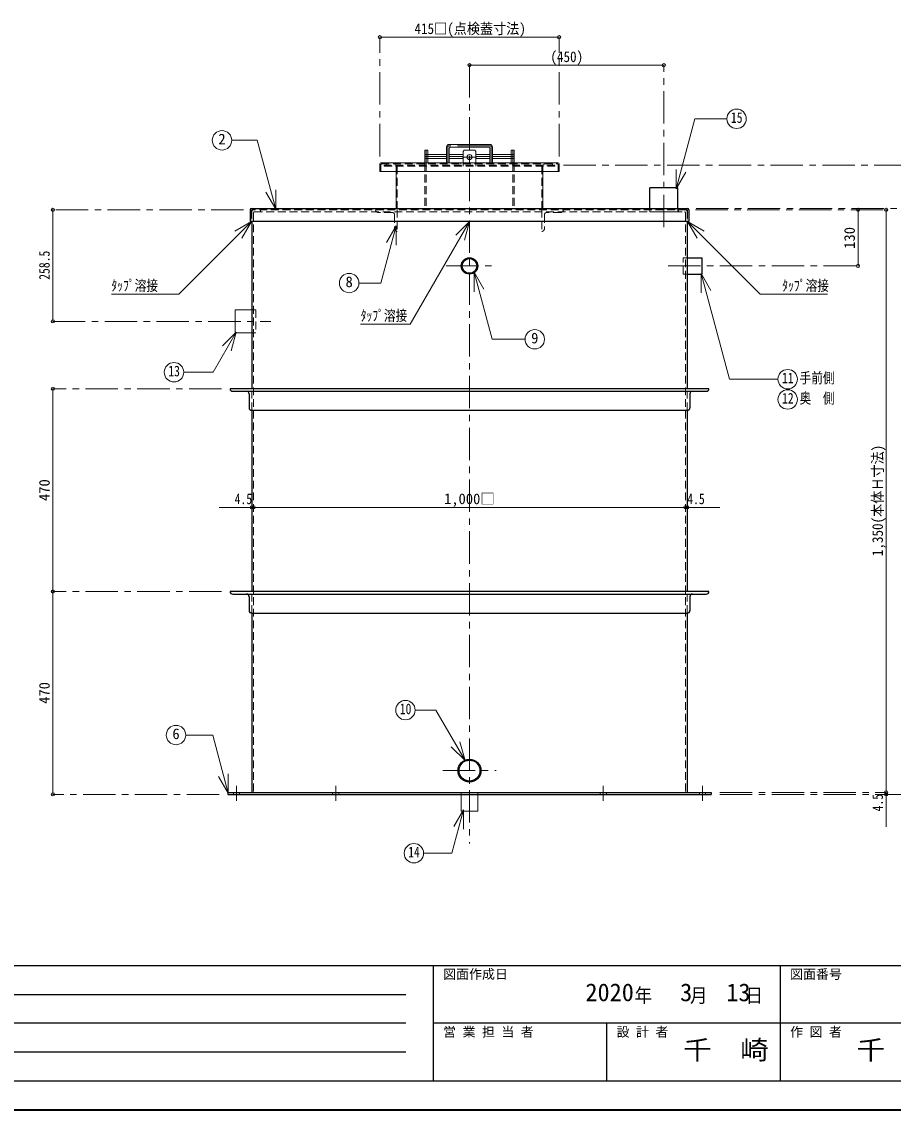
# Model space of a CAD drawing. Units: millimetres at full size, sheet at 1:15; details may follow other scales. Extents: x -3184 to 2891, y -2037 to 2178.
# Drawn here: x -1184 to 835, y -2037 to 485 of the extents above; entities that cross this region are included whole.
import ezdxf
from ezdxf.enums import TextEntityAlignment as Align

# ---------------------------------------------------------------- set-up
doc = ezdxf.new("R2010")
doc.units = ezdxf.units.MM
doc.header["$LTSCALE"] = 15
doc.header["$PDMODE"] = 32
doc.header["$PDSIZE"] = 7.5
doc.linetypes.add('CHAIN1', pattern=[8, 5, -1, 1, -1])
doc.linetypes.add('DASHED1', pattern=[1.8, 1.2, -0.6])
doc.layers.add('0-0', color=7, linetype='Continuous', lineweight=18)
doc.styles.add('ＭＳ ゴシック', font='')
doc.styles.get('ＭＳ ゴシック').set_extended_font_data('MS Gothic')

msp = doc.modelspace()

# ---------------------------------------------------------------- linework, layer by layer
at = {"layer": '0-0', "color": 4, "lineweight": 9}
for p, q in [((-354.2, 449.37), (60.8, 449.37)), ((303.3, 384.37), (-146.7, 384.37)), ((-249.9, 187.87), (-249.9, 157.87)), ((-246.7, 187.87), (-249.9, 187.87)), ((-243.5, 177.37), (-199.7, 177.37)), ((-193.7, 177.37), (-161.7, 177.37)), ((-131.7, 177.37), (-99.7, 177.37)), ((-49.9, 177.37), (-93.7, 177.37)), ((-46.7, 187.87), (-43.5, 187.87)), ((-43.5, 187.87), (-43.5, 157.87)), ((-243.5, 168.37), (-199.7, 168.37)), ((-193.7, 168.37), (-161.7, 168.37)), ((-131.7, 168.37), (-99.7, 168.37)), ((-49.9, 168.37), (-93.7, 168.37)), ((-316.5, 52.57), (-316.5, 137.87)), ((23.1, 52.57), (23.1, 137.87)), ((-1111.7, 49.37), (-1111.7, -209.13)), ((753.3, -80.63), (753.3, 49.37)), ((818.3, -1300.63), (818.3, 49.37)), ((-1111.7, -835.13), (-1111.7, -365.13)), ((-646.7, -640.13), (-726.2, -640.13)), ((-1111.7, -1305.13), (-1111.7, -835.13)), ((818.3, -1300.63), (818.3, -1380.13))]:
    msp.add_line(p, q, dxfattribs=at)
at = {"layer": '0-0', "color": 4, "linetype": 'CHAIN1', "lineweight": 9}
for p, q in [((-354.2, 173.27), (-354.2, 449.37)), ((60.8, 173.27), (60.8, 449.37)), ((-146.7, 384.37), (-146.7, -1419.13)), ((303.3, 9.37), (303.3, 384.37)), ((-196.7, 194.87), (-196.7, 157.87)), ((-99.7, 197.87), (-193.7, 197.87)), ((-96.7, 194.87), (-96.7, 157.87)), ((-249.9, 172.87), (-199.7, 172.87)), ((-193.7, 172.87), (-161.7, 172.87)), ((-162.7, 171.57), (-130.7, 171.57)), ((-131.7, 172.87), (-99.7, 172.87)), ((-43.5, 172.87), (-93.7, 172.87)), ((70.8, 152.57), (948.3, 152.57)), ((378.1, 52.57), (883.3, 52.57)), ((-669.9, 49.37), (-1111.7, 49.37)), ((376.5, 49.37), (818.3, 49.37)), ((-200.7, -80.63), (-92.7, -80.63)), ((313.3, -80.63), (753.3, -80.63)), ((-1111.7, -209.13), (-606.7, -209.13)), ((-721.2, -365.13), (-1111.7, -365.13)), ((-721.2, -835.13), (-1111.7, -835.13)), ((-208.2, -1250.13), (-85.2, -1250.13)), ((-686.7, -1320.13), (-686.7, -1285.63)), ((-456.7, -1320.13), (-456.7, -1285.63)), ((163.3, -1320.13), (163.3, -1285.63)), ((393.3, -1320.13), (393.3, -1285.63)), ((-726.7, -1305.13), (-1111.7, -1305.13)), ((433.3, -1300.63), (818.3, -1300.63)), ((433.3, -1305.13), (948.3, -1305.13))]:
    msp.add_line(p, q, dxfattribs=at)
at = {"layer": '0-0'}
for p, q in [((331.65, 97.89), (375.16, 260.27)), ((449.45, 260.27), (375.16, 260.27)), ((-246.7, 187.87), (-246.7, 157.87)), ((-246.7, 187.87), (-243.5, 187.87)), ((-243.5, 157.87), (-243.5, 187.87)), ((-199.7, 194.87), (-199.7, 157.87)), ((-99.7, 200.87), (-193.7, 200.87)), ((-193.7, 193.37), (-193.7, 157.87)), ((-101.2, 194.87), (-192.2, 194.87)), ((-161.7, 184.57), (-158.7, 187.57)), ((-161.7, 184.57), (-161.7, 157.87)), ((-134.7, 187.57), (-158.7, 187.57)), ((-134.7, 187.57), (-131.7, 184.57)), ((-131.7, 184.57), (-131.7, 157.87)), ((-99.7, 193.37), (-99.7, 157.87)), ((-93.7, 194.87), (-93.7, 157.87)), ((-49.9, 157.87), (-49.9, 187.87)), ((-46.7, 187.87), (-49.9, 187.87)), ((-46.7, 187.87), (-46.7, 157.87)), ((-354.2, 155.57), (-354.2, 137.87)), ((-351.9, 157.87), (58.5, 157.87)), ((60.8, 155.57), (60.8, 137.87)), ((-354.2, 137.87), (60.8, 137.87)), ((331.65, 97.89), (331.65, 142.89)), ((331.65, 97.89), (354.15, 136.86)), ((-595.62, 50.96), (-618.12, 89.93)), ((-595.62, 50.96), (-595.62, 95.96)), ((-651.5, 22.57), (-690.47, 0.07)), ((-651.5, 22.57), (-674, -16.4)), ((-316.69, 12.31), (-352.23, -120.31)), ((-316.69, 12.31), (-339.19, -26.66)), ((-316.69, 12.31), (-316.69, -32.69)), ((-146.7, 22.57), (-284.07, -215.35)), ((-146.7, 22.57), (-178.52, -9.25)), ((-146.7, 22.57), (-158.35, -20.9)), ((358.1, 22.57), (380.6, -16.4)), ((358.1, 22.57), (397.07, 0.07)), ((-135.79, -95.34), (-113.29, -134.31)), ((-135.79, -95.34), (-135.79, -140.34)), ((389.81, -98.24), (412.31, -137.21)), ((389.81, -98.24), (389.81, -143.24)), ((389.81, -98.24), (455.42, -343.1)), ((-352.23, -120.31), (-402.97, -120.31)), ((-689.7, -235.63), (-689.7, -182.63)), ((-689.7, -182.63), (-651.2, -182.63)), ((-284.07, -215.35), (-398.85, -215.35)), ((-686.97, -234.32), (-740.5, -327.03)), ((-686.97, -234.32), (-718.79, -266.14)), ((-686.97, -234.32), (-698.62, -277.78)), ((-689.7, -235.63), (-651.2, -235.63)), ((-740.5, -327.03), (-808.76, -327.03)), ((567.89, -343.1), (455.42, -343.1)), ((-157.1, -1227.04), (-168.75, -1183.58)), ((-157.1, -1227.04), (-188.92, -1195.22)), ((-705.4, -1302.68), (-705.4, -1257.68)), ((-705.4, -1302.68), (-727.9, -1263.71)), ((-165.7, -1305.13), (-165.7, -1344.13)), ((-127.7, -1305.13), (-127.7, -1344.13)), ((-160.3, -1341.02), (-182.8, -1379.99)), ((-165.7, -1344.13), (-127.7, -1344.13)), ((-160.3, -1341.02), (-160.3, -1386.02))]:
    msp.add_line(p, q, dxfattribs=at)
at = {"layer": '0-0', "color": 4, "linetype": 'DASHED1', "lineweight": 9}
for p, q in [((-249.9, 177.37), (-243.5, 177.37)), ((-43.5, 177.37), (-49.9, 177.37)), ((-351.9, 154.42), (-351.9, 137.87)), ((-350.75, 155.57), (57.35, 155.57)), ((-344.2, 152.57), (-344.2, 150.27)), ((50.8, 152.57), (-344.2, 152.57)), ((-339.2, 155.57), (-339.2, 152.57)), ((-319.2, 155.57), (-319.2, 152.57)), ((-249.9, 168.37), (-243.5, 168.37)), ((-249.9, 157.87), (-249.9, 52.57)), ((-246.7, 157.87), (-246.7, 52.57)), ((-166.45, 157.87), (-166.45, 155.57)), ((-161.7, 150.27), (-161.7, 157.87)), ((-131.7, 150.27), (-131.7, 157.87)), ((-126.95, 157.87), (-126.95, 155.57)), ((-43.5, 168.37), (-49.9, 168.37)), ((-46.7, 157.87), (-46.7, 52.57)), ((-43.5, 157.87), (-43.5, 52.57)), ((25.8, 155.57), (25.8, 152.57)), ((45.8, 155.57), (45.8, 152.57)), ((50.8, 152.57), (50.8, 150.27)), ((58.5, 154.42), (58.5, 137.87)), ((-344.2, 150.27), (50.8, 150.27)), ((-316.5, 149.12), (-316.5, 137.87)), ((-314.2, 150.27), (-314.2, 49.37)), ((20.8, 150.27), (20.8, 49.37)), ((23.1, 149.12), (23.1, 137.87)), ((-651.2, -182.63), (-641.7, -182.63)), ((-641.7, -182.63), (-641.7, -235.63)), ((-651.2, -235.63), (-641.7, -235.63)), ((-693.7, -1305.13), (-693.7, -1300.63)), ((-679.7, -1305.13), (-679.7, -1300.63)), ((-165.7, -1305.13), (-165.7, -1300.63)), ((-127.7, -1305.13), (-127.7, -1300.63)), ((386.3, -1305.13), (386.3, -1300.63)), ((400.3, -1305.13), (400.3, -1300.63))]:
    msp.add_line(p, q, dxfattribs=at)
at = {"layer": '0-0', "color": 5, "lineweight": 25}
for p, q in [((335.8, 100.37), (270.8, 100.37)), ((270.8, 52.57), (270.8, 100.37)), ((335.8, 52.57), (335.8, 100.37)), ((-651.5, 52.57), (358.1, 52.57)), ((-654.7, 49.37), (-654.7, 22.57)), ((361.3, 49.37), (361.3, 22.57)), ((361.3, 22.57), (-654.7, 22.57)), ((-651.2, 22.57), (-651.2, -365.13)), ((357.8, 22.57), (357.8, -365.13)), ((357.8, -99.63), (391.3, -99.63)), ((407.8, -365.13), (-701.2, -365.13)), ((-695.2, -371.13), (401.8, -371.13)), ((-657.2, -377.13), (-657.2, -409.13)), ((363.8, -377.13), (363.8, -409.13)), ((-651.2, -415.13), (357.8, -415.13)), ((-651.2, -415.13), (-651.2, -835.13)), ((357.8, -415.13), (357.8, -835.13)), ((407.8, -835.13), (-701.2, -835.13)), ((-695.2, -841.13), (401.8, -841.13)), ((-657.2, -847.13), (-657.2, -879.13)), ((363.8, -847.13), (363.8, -879.13)), ((-651.2, -885.13), (357.8, -885.13)), ((-651.2, -885.13), (-651.2, -1300.63)), ((357.8, -885.13), (357.8, -1300.63)), ((-706.7, -1300.63), (413.3, -1300.63)), ((-706.7, -1300.63), (-706.7, -1305.13)), ((-706.7, -1305.13), (413.3, -1305.13)), ((413.3, -1300.63), (413.3, -1305.13))]:
    msp.add_line(p, q, dxfattribs=at)
at = {"layer": '0-0', "linetype": 'DASHED1'}
for p, q in [((335.8, 44.37), (335.8, 52.57)), ((-651.5, 47.77), (-651.5, 22.57)), ((-651.2, 44.87), (-651.2, 22.57)), ((356.5, 49.37), (-649.9, 49.37)), ((-646.7, 42.62), (-646.7, -1300.63)), ((-644.45, 44.87), (351.05, 44.87)), ((-631.2, 49.37), (-631.2, 44.87)), ((-326.2, 43.37), (-358.2, 43.37)), ((-320.2, 37.37), (-320.2, 5.37)), ((-314.2, 49.37), (-314.2, -0.63)), ((20.8, 49.37), (20.8, -0.63)), ((26.8, 37.37), (26.8, 5.37)), ((64.8, 43.37), (32.8, 43.37)), ((337.8, 49.37), (337.8, 44.87)), ((353.3, 42.62), (353.3, -1300.63)), ((357.8, 44.87), (357.8, 22.57)), ((358.1, 47.77), (358.1, 22.57)), ((348.3, -99.63), (357.8, -99.63)), ((-651.2, -415.13), (-651.2, -365.13)), ((357.8, -415.13), (357.8, -365.13)), ((-651.2, -885.13), (-651.2, -835.13)), ((357.8, -885.13), (357.8, -835.13)), ((-463.7, -1305.13), (-463.7, -1300.63)), ((-449.7, -1305.13), (-449.7, -1300.63)), ((156.3, -1305.13), (156.3, -1300.63)), ((170.3, -1305.13), (170.3, -1300.63))]:
    msp.add_line(p, q, dxfattribs=at)
at = {"layer": '0-0', "color": 6, "lineweight": 25}
for p, q in [((-3116.7, -1701.77), (2823.3, -1701.77)), ((-230.27, -1969.63), (-230.27, -1701.77)), ((573.3, -1701.77), (573.3, -1969.63)), ((-1687.42, -1768.74), (-294.56, -1768.74)), ((-294.56, -1835.7), (-1687.42, -1835.7)), ((2823.3, -1835.7), (-230.27, -1835.7)), ((171.51, -1969.63), (171.51, -1835.7)), ((-294.56, -1902.67), (-1687.42, -1902.67)), ((2823.3, -1969.63), (-3116.7, -1969.63))]:
    msp.add_line(p, q, dxfattribs=at)
at = {"layer": '0-0', "color": 1, "lineweight": 40}
msp.add_line((2890.8, -2037.13), (-3184.2, -2037.13), dxfattribs=at)
at = {"layer": '0-0'}
for points in [[(-595.62, 50.96), (-638.35, 210.43), (-697.47, 210.43)], [(-651.5, 22.57), (-819.91, -145.84), (-976.2, -145.84)], [(358.1, 22.57), (526.51, -145.84), (682.8, -145.84)], [(-135.79, -95.34), (-94.18, -250.63), (-18, -250.63)], [(-157.1, -1227.04), (-224.71, -1109.94), (-272.58, -1109.94)], [(-705.4, -1302.68), (-741.56, -1167.73), (-803.99, -1167.73)], [(-160.3, -1341.02), (-187.26, -1441.62), (-253.02, -1441.62)]]:
    msp.add_lwpolyline(points, dxfattribs=at)
at = {"layer": '0-0', "linetype": 'DASHED1'}
for points in [[(335.8, 44.37), (270.8, 44.37), (270.8, 52.57)], [(348.3, -99.63), (348.3, -61.63), (357.8, -61.63)]]:
    msp.add_lwpolyline(points, dxfattribs=at)
at = {"layer": '0-0', "color": 5, "lineweight": 25}
msp.add_lwpolyline([(357.8, -61.63), (391.3, -61.63), (391.3, -99.63)], dxfattribs=at)
at = {"layer": '0-0', "color": 4, "lineweight": 9}
msp.add_lwpolyline([(-646.7, -640.13), (353.3, -640.13), (432.8, -640.13)], dxfattribs=at)
at = {"layer": '0-0'}
for centre, radius in [((471.95, 260.27), 22.5), ((-719.97, 210.43), 22.5), ((-146.7, 171.57), 6), ((-425.47, -120.31), 22.5), ((4.5, -250.63), 22.5), ((-831.26, -327.03), 22.5), ((590.39, -343.1), 22.5), ((590.39, -390.1), 22.5), ((-295.08, -1109.94), 22.5), ((-826.49, -1167.73), 22.5), ((-275.52, -1441.62), 22.5)]:
    msp.add_circle(centre, radius, dxfattribs=at)
at = {"layer": '0-0', "color": 5, "lineweight": 25}
for centre, radius in [((-146.7, -80.63), 19), ((-146.7, -80.63), 17), ((-146.7, -1250.13), 26.5), ((-146.7, -1250.13), 24.3)]:
    msp.add_circle(centre, radius, dxfattribs=at)
at = {"layer": '0-0'}
for centre, radius, start, end in [((-193.7, 194.87), 6, 90, 180), ((-192.2, 193.37), 1.5, 90, 180), ((-101.2, 193.37), 1.5, 0, 90), ((-99.7, 194.87), 6, 0, 90), ((-351.9, 155.57), 2.3, 90, 180), ((58.5, 155.57), 2.3, 0, 90)]:
    msp.add_arc(centre, radius, start, end, dxfattribs=at)
at = {"layer": '0-0', "color": 4, "linetype": 'CHAIN1', "lineweight": 9}
for centre, start, end in [((-193.7, 194.87), 90, 180), ((-99.7, 194.87), 0, 90)]:
    msp.add_arc(centre, 3, start, end, dxfattribs=at)
at = {"layer": '0-0', "color": 4, "linetype": 'DASHED1', "lineweight": 9}
for centre, radius, start, end in [((-350.75, 154.42), 1.15, 90, 180), ((-316.5, 150.27), 2.3, 0, 90), ((23.1, 150.27), 2.3, 90, 180), ((57.35, 154.42), 1.15, 0, 90), ((-317.65, 149.12), 1.15, 0, 90), ((24.25, 149.12), 1.15, 90, 180)]:
    msp.add_arc(centre, radius, start, end, dxfattribs=at)
at = {"layer": '0-0', "color": 5, "lineweight": 25}
for centre, radius, start, end in [((-651.5, 49.37), 3.2, 90, 180), ((358.1, 49.37), 3.2, 0, 90), ((-695.2, -365.13), 6, 180, 270), ((-663.2, -377.13), 6, 0, 90), ((369.8, -377.13), 6, 90, 180), ((401.8, -365.13), 6, 270, 0), ((-651.2, -409.13), 6, 180, 270), ((357.8, -409.13), 6, 270, 0), ((-695.2, -835.13), 6, 180, 270), ((-663.2, -847.13), 6, 0, 90), ((369.8, -847.13), 6, 90, 180), ((401.8, -835.13), 6, 270, 0), ((-651.2, -879.13), 6, 180, 270), ((357.8, -879.13), 6, 270, 0)]:
    msp.add_arc(centre, radius, start, end, dxfattribs=at)
at = {"layer": '0-0', "linetype": 'DASHED1'}
for centre, radius, start, end in [((-649.9, 47.77), 1.6, 90, 180), ((-646.7, 44.87), 4.5, 90, 180), ((-644.45, 42.62), 2.25, 90, 180), ((-358.2, 49.37), 6, 180, 270), ((-326.2, 37.37), 6, 0, 90), ((32.8, 37.37), 6, 90, 180), ((64.8, 49.37), 6, 270, 0), ((351.05, 42.62), 2.25, 0, 90), ((353.3, 44.87), 4.5, 0, 90), ((356.5, 47.77), 1.6, 0, 90), ((-314.2, 5.37), 6, 180, 270), ((20.8, 5.37), 6, 270, 0)]:
    msp.add_arc(centre, radius, start, end, dxfattribs=at)
at = {"layer": '0-0', "color": 1}
for p in [(-354.2, 449.37), (60.8, 449.37), (-146.7, 384.37), (303.3, 384.37), (-1111.7, 49.37), (753.3, 49.37), (818.3, 49.37), (753.3, -80.63), (-1111.7, -209.13), (-1111.7, -365.13), (-651.2, -640.13), (-646.7, -640.13), (353.3, -640.13), (357.8, -640.13), (-1111.7, -835.13), (-1111.7, -1305.13), (818.3, -1300.63), (818.3, -1305.13)]:
    msp.add_point(p, dxfattribs=at)

# ---------------------------------------------------------------- texts
at = {"layer": '0-0', "style": 'ＭＳ ゴシック'}
for s, height, width, p in [('415□(点検蓋寸法)', 24.74, 0.9, (-274.2, 449.37)), ('(450)', 24.74, 0.9, (40.8, 384.37)), ('15', 24.74, 0.8, (458.82, 243.39)), ('ﾀｯﾌﾟ溶接', 24.74, 0.8, (-976.2, -145.84)), ('ﾀｯﾌﾟ溶接', 24.74, 0.8, (577.8, -145.84)), ('ﾀｯﾌﾟ溶接', 24.74, 0.8, (-398.85, -215.35)), ('13', 24.74, 0.8, (-844.39, -343.9)), ('手前側', 24.74, 0.8, (617.89, -359.97)), ('11', 24.74, 0.8, (577.26, -359.97)), ('12', 24.74, 0.8, (577.26, -406.97)), ('奥\u3000側', 24.74, 0.8, (617.89, -406.97)), ('4.5', 24.74, 0.8, (-690.58, -640.13)), ('4.5', 24.74, 0.8, (357.8, -640.13)), ('10', 24.74, 0.8, (-308.21, -1126.82)), ('14', 24.74, 0.8, (-288.65, -1458.5)), ('千\u3000崎', 43.99, 1.1, (348.3, -1932.67)), ('千\u3000崎', 43.99, 1.1, (750.08, -1932.67))]:
    msp.add_text(s, height=height, dxfattribs=dict(at, width=width)).set_placement(p, align=Align.BOTTOM_LEFT)
for s, height, p in [('2', 24.74, (-728.41, 193.55)), ('8', 24.74, (-433.9, -137.18)), ('9', 24.74, (-3.94, -267.51)), ('1,000□', 24.74, (-205.76, -640.13)), ('6', 24.74, (-834.93, -1184.6)), ('図面作成日', 21.99, (-207.77, -1739.27)), ('図面番号', 21.99, (595.8, -1739.27)), ('2020', 41.24, (121.8, -1796.86)), ('3', 41.24, (341.17, -1796.86)), ('13', 41.24, (448.05, -1796.86)), ('営 業 担 当 者', 21.99, (-207.77, -1873.2)), ('設 計 者', 21.99, (194.01, -1873.2)), ('作 図 者', 21.99, (595.8, -1873.2))]:
    msp.add_text(s, height=height, dxfattribs=at).set_placement(p, align=Align.BOTTOM_LEFT)
for s, p in [('130', (753.3, -40.94)), ('470', (-1111.7, -625.44)), ('470', (-1111.7, -1095.44))]:
    msp.add_text(s, height=24.74, rotation=90, dxfattribs=at).set_placement(p, align=Align.BOTTOM_LEFT)
for s, width, p in [('258.5', 0.8, (-1111.7, -112.69)), ('1,350(本体Ｈ寸法)', 0.9, (818.3, -753.13)), ('4.5', 0.8, (818.3, -1344.51))]:
    msp.add_text(s, height=24.74, rotation=90, dxfattribs=dict(at, width=width)).set_placement(p, align=Align.BOTTOM_LEFT)
at = {"layer": '0-0', "insert": (235.8, -1791.24), "char_height": 32.99, "attachment_point": 7, "style": 'ＭＳ ゴシック'}
msp.add_mtext('\\T1.27;\\W0.9;年\\~\\~\\~月\\~\\~\\~日', dxfattribs=at)

doc.saveas('drawing.dxf')
